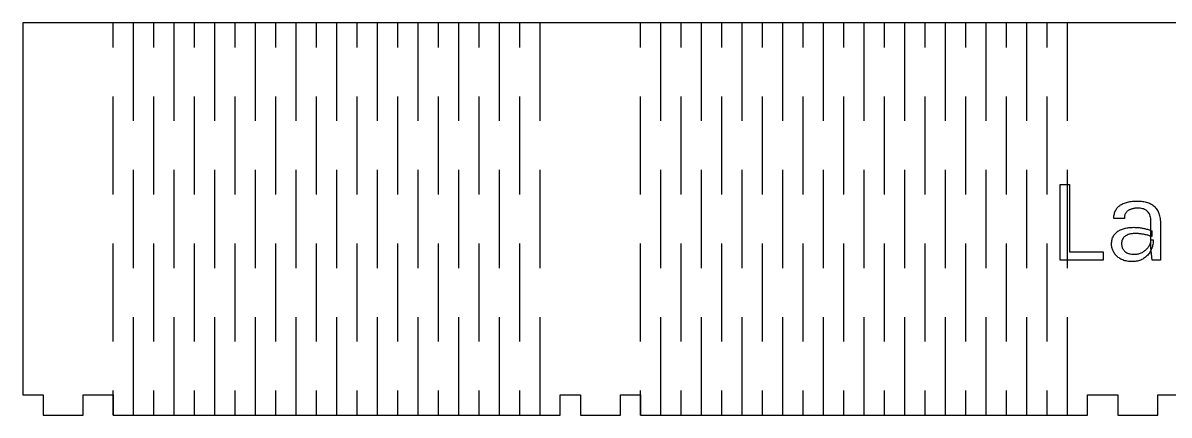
# Model space of a CAD drawing. Header units: millimetres. Extents: x 0 to 230, y 0 to 120.
# Drawn here: x 0 to 114.1, y 0 to 39 of the extents above; entities that cross this region are included whole.
import ezdxf

# ---------------------------------------------------------------- set-up
doc = ezdxf.new("R2010")
doc.units = ezdxf.units.MM
doc.layers.get('0').update_dxf_attribs({"linetype": 'CONTINUOUS'})

msp = doc.modelspace()

# ---------------------------------------------------------------- linework, layer by layer
for p, q in [((9, 39), (0, 39)), ((0, 39), (0, 2)), ((53.51, 39), (9, 39)), ((9, 36.563), (9, 39)), ((11.024, 29.25), (11.024, 39)), ((13.049, 36.563), (13.049, 39)), ((15.073, 29.25), (15.073, 39)), ((17.097, 36.563), (17.097, 39)), ((19.121, 29.25), (19.121, 39)), ((21.146, 36.563), (21.146, 39)), ((23.17, 29.25), (23.17, 39)), ((25.194, 36.563), (25.194, 39)), ((27.219, 29.25), (27.219, 39)), ((29.243, 36.563), (29.243, 39)), ((31.267, 29.25), (31.267, 39)), ((33.291, 36.563), (33.291, 39)), ((35.316, 29.25), (35.316, 39)), ((37.34, 36.563), (37.34, 39)), ((39.364, 29.25), (39.364, 39)), ((41.389, 36.563), (41.389, 39)), ((43.413, 29.25), (43.413, 39)), ((45.437, 36.563), (45.437, 39)), ((47.462, 29.25), (47.462, 39)), ((49.486, 36.563), (49.486, 39)), ((51.51, 29.25), (51.51, 39)), ((61.51, 39), (53.51, 39)), ((106.021, 39), (61.51, 39)), ((61.51, 36.563), (61.51, 39)), ((63.534, 29.25), (63.534, 39)), ((65.559, 36.563), (65.559, 39)), ((67.583, 29.25), (67.583, 39)), ((69.607, 36.563), (69.607, 39)), ((71.632, 29.25), (71.632, 39)), ((73.656, 36.563), (73.656, 39)), ((75.68, 29.25), (75.68, 39)), ((77.704, 36.563), (77.704, 39)), ((79.729, 29.25), (79.729, 39)), ((81.753, 36.563), (81.753, 39)), ((83.777, 29.25), (83.777, 39)), ((85.802, 36.563), (85.802, 39)), ((87.826, 29.25), (87.826, 39)), ((89.85, 36.563), (89.85, 39)), ((91.874, 29.25), (91.874, 39)), ((93.899, 36.563), (93.899, 39)), ((95.923, 29.25), (95.923, 39)), ((97.947, 36.563), (97.947, 39)), ((99.972, 29.25), (99.972, 39)), ((101.996, 36.563), (101.996, 39)), ((104.02, 29.25), (104.02, 39)), ((124.021, 39), (106.021, 39)), ((9, 21.938), (9, 31.688)), ((13.049, 21.938), (13.049, 31.688)), ((17.097, 21.938), (17.097, 31.688)), ((21.146, 21.938), (21.146, 31.688)), ((25.194, 21.938), (25.194, 31.688)), ((29.243, 21.938), (29.243, 31.688)), ((33.291, 21.938), (33.291, 31.688)), ((37.34, 21.938), (37.34, 31.688)), ((41.389, 21.938), (41.389, 31.688)), ((45.437, 21.938), (45.437, 31.688)), ((49.486, 21.938), (49.486, 31.688)), ((61.51, 21.938), (61.51, 31.688)), ((65.559, 21.938), (65.559, 31.688)), ((69.607, 21.938), (69.607, 31.688)), ((73.656, 21.938), (73.656, 31.688)), ((77.704, 21.938), (77.704, 31.688)), ((81.753, 21.938), (81.753, 31.688)), ((85.802, 21.938), (85.802, 31.688)), ((89.85, 21.938), (89.85, 31.688)), ((93.899, 21.938), (93.899, 31.688)), ((97.947, 21.938), (97.947, 31.688)), ((101.996, 21.938), (101.996, 31.688)), ((11.024, 14.625), (11.024, 24.375)), ((15.073, 14.625), (15.073, 24.375)), ((19.121, 14.625), (19.121, 24.375)), ((23.17, 14.625), (23.17, 24.375)), ((27.219, 14.625), (27.219, 24.375)), ((31.267, 14.625), (31.267, 24.375)), ((35.316, 14.625), (35.316, 24.375)), ((39.364, 14.625), (39.364, 24.375)), ((43.413, 14.625), (43.413, 24.375)), ((47.462, 14.625), (47.462, 24.375)), ((51.51, 14.625), (51.51, 24.375)), ((63.534, 14.625), (63.534, 24.375)), ((67.583, 14.625), (67.583, 24.375)), ((71.632, 14.625), (71.632, 24.375)), ((75.68, 14.625), (75.68, 24.375)), ((79.729, 14.625), (79.729, 24.375)), ((83.777, 14.625), (83.777, 24.375)), ((87.826, 14.625), (87.826, 24.375)), ((91.874, 14.625), (91.874, 24.375)), ((95.923, 14.625), (95.923, 24.375)), ((99.972, 14.625), (99.972, 24.375)), ((104.02, 14.625), (104.02, 24.375)), ((103.29, 22.944), (104.226, 22.944)), ((103.29, 15.408), (103.29, 22.944)), ((103.29, 22.944), (103.29, 22.944)), ((104.226, 22.944), (104.226, 16.224)), ((108.884, 20.486), (108.942, 20.565)), ((108.942, 20.565), (109.006, 20.639)), ((109.006, 20.639), (109.074, 20.709)), ((109.074, 20.709), (109.146, 20.775)), ((109.146, 20.775), (109.224, 20.836)), ((109.224, 20.836), (109.306, 20.893)), ((109.306, 20.893), (109.392, 20.947)), ((109.392, 20.947), (109.484, 20.995)), ((109.484, 20.995), (109.579, 21.04)), ((109.579, 21.04), (109.68, 21.081)), ((109.68, 21.081), (109.785, 21.117)), ((109.785, 21.117), (109.894, 21.149)), ((109.894, 21.149), (110.006, 21.179)), ((110.006, 21.179), (110.121, 21.204)), ((110.121, 21.204), (110.239, 21.226)), ((110.239, 21.226), (110.36, 21.245)), ((110.36, 21.245), (110.484, 21.261)), ((110.484, 21.261), (110.612, 21.273)), ((110.657, 20.553), (110.59, 20.541)), ((110.612, 21.273), (110.742, 21.281)), ((110.725, 20.563), (110.657, 20.553)), ((110.795, 20.57), (110.725, 20.563)), ((110.742, 21.281), (110.876, 21.286)), ((110.866, 20.576), (110.795, 20.57)), ((110.938, 20.579), (110.866, 20.576)), ((110.876, 21.286), (111.012, 21.288)), ((111.012, 20.58), (110.938, 20.579)), ((111.012, 21.288), (111.012, 21.288)), ((111.012, 21.288), (111.143, 21.286)), ((111.141, 20.577), (111.012, 20.58)), ((111.012, 20.58), (111.012, 20.58)), ((111.263, 20.566), (111.141, 20.577)), ((111.143, 21.286), (111.27, 21.279)), ((111.378, 20.549), (111.263, 20.566)), ((111.27, 21.279), (111.395, 21.268)), ((111.487, 20.526), (111.378, 20.549)), ((111.395, 21.268), (111.516, 21.252)), ((111.516, 21.252), (111.635, 21.232)), ((111.635, 21.232), (111.75, 21.208)), ((111.75, 21.208), (111.863, 21.179)), ((111.863, 21.179), (111.972, 21.146)), ((111.972, 21.146), (112.079, 21.108)), ((112.079, 21.108), (112.182, 21.066)), ((112.182, 21.066), (112.282, 21.019)), ((112.282, 21.019), (112.377, 20.967)), ((112.377, 20.967), (112.468, 20.909)), ((112.468, 20.909), (112.554, 20.847)), ((112.554, 20.847), (112.637, 20.779)), ((112.637, 20.779), (112.714, 20.706)), ((112.714, 20.706), (112.787, 20.627)), ((112.787, 20.627), (112.856, 20.544)), ((108.636, 19.56), (108.639, 19.682)), ((109.68, 19.56), (108.636, 19.56)), ((108.639, 19.682), (108.648, 19.8)), ((108.648, 19.8), (108.664, 19.913)), ((108.664, 19.913), (108.685, 20.02)), ((108.685, 20.02), (108.713, 20.123)), ((108.713, 20.123), (108.746, 20.221)), ((108.746, 20.221), (108.786, 20.315)), ((108.786, 20.315), (108.832, 20.403)), ((108.832, 20.403), (108.884, 20.486)), ((109.682, 19.63), (109.68, 19.56)), ((109.68, 19.56), (109.68, 19.56)), ((109.687, 19.696), (109.682, 19.63)), ((109.696, 19.761), (109.687, 19.696)), ((109.708, 19.823), (109.696, 19.761)), ((109.724, 19.882), (109.708, 19.823)), ((109.744, 19.938), (109.724, 19.882)), ((109.767, 19.992), (109.744, 19.938)), ((109.793, 20.044), (109.767, 19.992)), ((109.823, 20.093), (109.793, 20.044)), ((109.857, 20.139), (109.823, 20.093)), ((109.894, 20.183), (109.857, 20.139)), ((109.933, 20.224), (109.894, 20.183)), ((109.975, 20.263), (109.933, 20.224)), ((110.019, 20.3), (109.975, 20.263)), ((110.066, 20.335), (110.019, 20.3)), ((110.115, 20.367), (110.066, 20.335)), ((110.167, 20.397), (110.115, 20.367)), ((110.221, 20.424), (110.167, 20.397)), ((110.278, 20.449), (110.221, 20.424)), ((110.337, 20.472), (110.278, 20.449)), ((110.398, 20.493), (110.337, 20.472)), ((110.461, 20.511), (110.398, 20.493)), ((110.525, 20.527), (110.461, 20.511)), ((110.59, 20.541), (110.525, 20.527)), ((111.59, 20.495), (111.487, 20.526)), ((111.685, 20.458), (111.59, 20.495)), ((111.774, 20.414), (111.685, 20.458)), ((111.857, 20.363), (111.774, 20.414)), ((111.933, 20.305), (111.857, 20.363)), ((112.002, 20.241), (111.933, 20.305)), ((112.065, 20.169), (112.002, 20.241)), ((112.121, 20.088), (112.065, 20.169)), ((112.17, 19.998), (112.121, 20.088)), ((112.213, 19.9), (112.17, 19.998)), ((112.25, 19.793), (112.213, 19.9)), ((112.279, 19.678), (112.25, 19.793)), ((112.302, 19.553), (112.279, 19.678)), ((112.319, 19.42), (112.302, 19.553)), ((112.329, 19.278), (112.319, 19.42)), ((112.856, 20.544), (112.92, 20.455)), ((112.92, 20.455), (112.98, 20.361)), ((112.98, 20.361), (113.035, 20.261)), ((113.035, 20.261), (113.084, 20.156)), ((113.084, 20.156), (113.127, 20.045)), ((113.127, 20.045), (113.164, 19.928)), ((113.164, 19.928), (113.196, 19.805)), ((113.196, 19.805), (113.222, 19.677)), ((113.222, 19.677), (113.242, 19.542)), ((113.242, 19.542), (113.256, 19.402)), ((108.966, 18.226), (109.043, 18.281)), ((109.043, 18.281), (109.125, 18.333)), ((109.125, 18.333), (109.211, 18.381)), ((109.211, 18.381), (109.301, 18.425)), ((109.301, 18.425), (109.395, 18.465)), ((109.395, 18.465), (109.494, 18.501)), ((109.494, 18.501), (109.596, 18.533)), ((109.596, 18.533), (109.701, 18.563)), ((109.701, 18.563), (109.808, 18.588)), ((109.808, 18.588), (109.917, 18.61)), ((109.917, 18.61), (110.03, 18.629)), ((110.03, 18.629), (110.144, 18.645)), ((110.144, 18.645), (110.261, 18.657)), ((110.261, 18.657), (110.381, 18.665)), ((110.381, 18.665), (110.503, 18.67)), ((110.503, 18.67), (110.628, 18.672)), ((110.628, 18.672), (110.628, 18.672)), ((110.628, 18.672), (110.718, 18.671)), ((110.718, 18.671), (110.808, 18.668)), ((110.808, 18.668), (110.898, 18.664)), ((110.898, 18.664), (110.988, 18.658)), ((110.988, 18.658), (111.079, 18.649)), ((111.079, 18.649), (111.169, 18.64)), ((111.169, 18.64), (111.259, 18.628)), ((111.259, 18.628), (111.35, 18.614)), ((111.35, 18.614), (111.44, 18.599)), ((111.44, 18.599), (111.531, 18.582)), ((111.531, 18.582), (111.621, 18.563)), ((111.621, 18.563), (111.711, 18.543)), ((111.711, 18.543), (111.801, 18.522)), ((111.801, 18.522), (111.89, 18.499)), ((111.89, 18.499), (111.979, 18.476)), ((111.979, 18.476), (112.067, 18.45)), ((112.067, 18.45), (112.155, 18.424)), ((112.155, 18.424), (112.242, 18.396)), ((112.242, 18.396), (112.329, 18.367)), ((112.332, 19.128), (112.329, 19.278)), ((112.329, 18.367), (112.416, 18.336)), ((112.332, 16.668), (112.332, 19.128)), ((112.416, 18.336), (112.416, 18.336)), ((112.416, 18.336), (112.416, 17.748)), ((113.256, 19.402), (113.265, 19.256)), ((113.265, 19.256), (113.268, 19.104)), ((113.268, 19.104), (113.268, 19.104)), ((113.268, 19.104), (113.268, 15.408)), ((108.408, 17.016), (108.411, 17.13)), ((108.411, 17.13), (108.42, 17.24)), ((108.42, 17.24), (108.434, 17.346)), ((108.434, 17.346), (108.455, 17.447)), ((108.455, 17.447), (108.481, 17.544)), ((108.481, 17.544), (108.513, 17.637)), ((108.513, 17.637), (108.551, 17.725)), ((108.551, 17.725), (108.594, 17.809)), ((108.594, 17.809), (108.644, 17.889)), ((108.644, 17.889), (108.699, 17.964)), ((108.699, 17.964), (108.759, 18.035)), ((108.759, 18.035), (108.824, 18.103)), ((108.824, 18.103), (108.893, 18.166)), ((108.893, 18.166), (108.966, 18.226)), ((109.408, 17.127), (109.404, 17.016)), ((109.42, 17.231), (109.408, 17.127)), ((109.44, 17.328), (109.42, 17.231)), ((109.467, 17.419), (109.44, 17.328)), ((109.503, 17.503), (109.467, 17.419)), ((109.547, 17.58), (109.503, 17.503)), ((109.598, 17.651), (109.547, 17.58)), ((109.657, 17.715), (109.598, 17.651)), ((109.725, 17.772), (109.657, 17.715)), ((109.8, 17.823), (109.725, 17.772)), ((109.881, 17.868), (109.8, 17.823)), ((109.966, 17.908), (109.881, 17.868)), ((110.054, 17.944), (109.966, 17.908)), ((110.146, 17.975), (110.054, 17.944)), ((110.241, 18.001), (110.146, 17.975)), ((110.34, 18.022), (110.241, 18.001)), ((110.443, 18.039), (110.34, 18.022)), ((110.549, 18.051), (110.443, 18.039)), ((110.659, 18.058), (110.549, 18.051)), ((110.772, 18.06), (110.659, 18.058)), ((110.848, 18.059), (110.772, 18.06)), ((110.772, 18.06), (110.772, 18.06)), ((110.926, 18.057), (110.848, 18.059)), ((111.006, 18.052), (110.926, 18.057)), ((111.086, 18.047), (111.006, 18.052)), ((111.169, 18.039), (111.086, 18.047)), ((111.253, 18.03), (111.169, 18.039)), ((111.338, 18.019), (111.253, 18.03)), ((111.425, 18.006), (111.338, 18.019)), ((111.513, 17.992), (111.425, 18.006)), ((111.603, 17.976), (111.513, 17.992)), ((111.693, 17.959), (111.603, 17.976)), ((111.78, 17.94), (111.693, 17.959)), ((111.866, 17.92), (111.78, 17.94)), ((111.951, 17.899), (111.866, 17.92)), ((112.033, 17.877), (111.951, 17.899)), ((112.113, 17.854), (112.033, 17.877)), ((112.192, 17.829), (112.113, 17.854)), ((112.268, 17.803), (112.192, 17.829)), ((112.343, 17.776), (112.268, 17.803)), ((112.277, 17.094), (112.297, 17.16)), ((112.297, 17.16), (112.312, 17.226)), ((112.312, 17.226), (112.323, 17.292)), ((112.323, 17.292), (112.33, 17.358)), ((112.33, 17.358), (112.332, 17.424)), ((112.332, 17.424), (112.332, 17.424)), ((112.332, 17.424), (112.56, 17.424)), ((112.416, 17.748), (112.343, 17.776)), ((112.55, 17.197), (112.538, 17.086)), ((112.558, 17.31), (112.55, 17.197)), ((112.56, 17.424), (112.558, 17.31)), ((9, 7.313), (9, 17.063)), ((13.049, 7.313), (13.049, 17.063)), ((17.097, 7.313), (17.097, 17.063)), ((21.146, 7.313), (21.146, 17.063)), ((25.194, 7.313), (25.194, 17.063)), ((29.243, 7.313), (29.243, 17.063)), ((33.291, 7.313), (33.291, 17.063)), ((37.34, 7.313), (37.34, 17.063)), ((41.389, 7.313), (41.389, 17.063)), ((45.437, 7.313), (45.437, 17.063)), ((49.486, 7.313), (49.486, 17.063)), ((61.51, 7.313), (61.51, 17.063)), ((65.559, 7.313), (65.559, 17.063)), ((69.607, 7.313), (69.607, 17.063)), ((73.656, 7.313), (73.656, 17.063)), ((77.704, 7.313), (77.704, 17.063)), ((81.753, 7.313), (81.753, 17.063)), ((85.802, 7.313), (85.802, 17.063)), ((89.85, 7.313), (89.85, 17.063)), ((93.899, 7.313), (93.899, 17.063)), ((97.947, 7.313), (97.947, 17.063)), ((101.996, 7.313), (101.996, 17.063)), ((104.226, 16.224), (107.586, 16.224)), ((107.586, 16.224), (107.586, 15.408)), ((108.41, 16.928), (108.408, 17.016)), ((108.408, 17.016), (108.408, 17.016)), ((108.417, 16.84), (108.41, 16.928)), ((108.429, 16.753), (108.417, 16.84)), ((108.444, 16.668), (108.429, 16.753)), ((108.465, 16.582), (108.444, 16.668)), ((108.49, 16.498), (108.465, 16.582)), ((108.52, 16.415), (108.49, 16.498)), ((108.554, 16.332), (108.52, 16.415)), ((108.593, 16.251), (108.554, 16.332)), ((108.636, 16.17), (108.593, 16.251)), ((108.684, 16.091), (108.636, 16.17)), ((108.737, 16.015), (108.684, 16.091)), ((108.794, 15.942), (108.737, 16.015)), ((109.404, 17.016), (109.404, 17.016)), ((109.404, 17.016), (109.407, 16.933)), ((109.407, 16.933), (109.416, 16.853)), ((109.416, 16.853), (109.431, 16.775)), ((109.431, 16.775), (109.452, 16.699)), ((109.452, 16.699), (109.48, 16.626)), ((109.48, 16.626), (109.513, 16.555)), ((109.513, 16.555), (109.552, 16.487)), ((109.552, 16.487), (109.598, 16.421)), ((109.598, 16.421), (109.649, 16.357)), ((109.649, 16.357), (109.707, 16.296)), ((109.707, 16.296), (109.771, 16.239)), ((109.771, 16.239), (109.843, 16.188)), ((109.843, 16.188), (109.921, 16.143)), ((109.921, 16.143), (110.007, 16.104)), ((110.007, 16.104), (110.101, 16.071)), ((110.101, 16.071), (110.201, 16.044)), ((110.201, 16.044), (110.309, 16.023)), ((110.309, 16.023), (110.424, 16.008)), ((110.424, 16.008), (110.546, 15.999)), ((110.546, 15.999), (110.676, 15.996)), ((110.676, 15.996), (110.769, 15.998)), ((110.676, 15.996), (110.676, 15.996)), ((110.769, 15.998), (110.859, 16.005)), ((110.859, 16.005), (110.948, 16.016)), ((110.948, 16.016), (111.036, 16.031)), ((111.036, 16.031), (111.121, 16.051)), ((111.121, 16.051), (111.204, 16.075)), ((111.204, 16.075), (111.286, 16.103)), ((111.286, 16.103), (111.365, 16.136)), ((111.365, 16.136), (111.443, 16.173)), ((111.443, 16.173), (111.519, 16.215)), ((111.519, 16.215), (111.592, 16.26)), ((111.592, 16.26), (111.663, 16.307)), ((111.663, 16.307), (111.73, 16.356)), ((111.73, 16.356), (111.794, 16.408)), ((111.794, 16.408), (111.855, 16.462)), ((111.855, 16.462), (111.913, 16.518)), ((111.913, 16.518), (111.968, 16.576)), ((111.968, 16.576), (112.019, 16.636)), ((112.078, 15.993), (112.009, 15.912)), ((112.019, 16.636), (112.068, 16.699)), ((112.068, 16.699), (112.113, 16.764)), ((112.142, 16.078), (112.078, 15.993)), ((112.113, 16.764), (112.155, 16.83)), ((112.203, 16.167), (112.142, 16.078)), ((112.155, 16.83), (112.192, 16.896)), ((112.192, 16.896), (112.225, 16.962)), ((112.259, 16.26), (112.203, 16.167)), ((112.225, 16.962), (112.253, 17.028)), ((112.253, 17.028), (112.277, 17.094)), ((112.311, 16.356), (112.259, 16.26)), ((112.358, 16.455), (112.311, 16.356)), ((112.452, 15.408), (112.332, 16.668)), ((112.401, 16.556), (112.358, 16.455)), ((112.438, 16.659), (112.401, 16.556)), ((112.47, 16.763), (112.438, 16.659)), ((112.498, 16.869), (112.47, 16.763)), ((112.52, 16.977), (112.498, 16.869)), ((112.538, 17.086), (112.52, 16.977)), ((107.586, 15.408), (103.29, 15.408)), ((108.856, 15.872), (108.794, 15.942)), ((108.923, 15.805), (108.856, 15.872)), ((108.994, 15.742), (108.923, 15.805)), ((109.07, 15.681), (108.994, 15.742)), ((109.151, 15.623), (109.07, 15.681)), ((109.236, 15.568), (109.151, 15.623)), ((109.326, 15.516), (109.236, 15.568)), ((109.421, 15.468), (109.326, 15.516)), ((109.521, 15.425), (109.421, 15.468)), ((109.625, 15.387), (109.521, 15.425)), ((109.735, 15.355), (109.625, 15.387)), ((109.85, 15.327), (109.735, 15.355)), ((109.969, 15.304), (109.85, 15.327)), ((110.093, 15.287), (109.969, 15.304)), ((110.223, 15.274), (110.093, 15.287)), ((110.357, 15.267), (110.223, 15.274)), ((110.496, 15.264), (110.357, 15.267)), ((110.623, 15.267), (110.496, 15.264)), ((110.496, 15.264), (110.496, 15.264)), ((110.496, 15.264), (110.496, 15.264)), ((110.746, 15.276), (110.623, 15.267)), ((110.865, 15.291), (110.746, 15.276)), ((110.981, 15.312), (110.865, 15.291)), ((111.093, 15.339), (110.981, 15.312)), ((111.202, 15.372), (111.093, 15.339)), ((111.307, 15.411), (111.202, 15.372)), ((111.408, 15.456), (111.307, 15.411)), ((111.506, 15.507), (111.408, 15.456)), ((111.6, 15.564), (111.506, 15.507)), ((111.69, 15.626), (111.6, 15.564)), ((111.776, 15.692), (111.69, 15.626)), ((111.858, 15.761), (111.776, 15.692)), ((111.936, 15.835), (111.858, 15.761)), ((112.009, 15.912), (111.936, 15.835)), ((113.268, 15.408), (112.452, 15.408)), ((113.268, 15.408), (113.268, 15.408)), ((11.024, 0), (11.024, 9.75)), ((15.073, 0), (15.073, 9.75)), ((19.121, 0), (19.121, 9.75)), ((23.17, 0), (23.17, 9.75)), ((27.219, 0), (27.219, 9.75)), ((31.267, 0), (31.267, 9.75)), ((35.316, 0), (35.316, 9.75)), ((39.364, 0), (39.364, 9.75)), ((43.413, 0), (43.413, 9.75)), ((47.462, 0), (47.462, 9.75)), ((51.51, 0), (51.51, 9.75)), ((63.534, 0), (63.534, 9.75)), ((67.583, 0), (67.583, 9.75)), ((71.632, 0), (71.632, 9.75)), ((75.68, 0), (75.68, 9.75)), ((79.729, 0), (79.729, 9.75)), ((83.777, 0), (83.777, 9.75)), ((87.826, 0), (87.826, 9.75)), ((91.874, 0), (91.874, 9.75)), ((95.923, 0), (95.923, 9.75)), ((99.972, 0), (99.972, 9.75)), ((104.02, 0), (104.02, 9.75)), ((9, 0), (9, 2.438)), ((13.049, 0), (13.049, 2.438)), ((17.097, 0), (17.097, 2.438)), ((21.146, 0), (21.146, 2.438)), ((25.194, 0), (25.194, 2.438)), ((29.243, 0), (29.243, 2.438)), ((33.291, 0), (33.291, 2.438)), ((37.34, 0), (37.34, 2.438)), ((41.389, 0), (41.389, 2.438)), ((45.437, 0), (45.437, 2.438)), ((49.486, 0), (49.486, 2.438)), ((61.51, 0), (61.51, 2.438)), ((65.559, 0), (65.559, 2.438)), ((69.607, 0), (69.607, 2.438)), ((73.656, 0), (73.656, 2.438)), ((77.704, 0), (77.704, 2.438)), ((81.753, 0), (81.753, 2.438)), ((85.802, 0), (85.802, 2.438)), ((89.85, 0), (89.85, 2.438)), ((93.899, 0), (93.899, 2.438)), ((97.947, 0), (97.947, 2.438)), ((101.996, 0), (101.996, 2.438)), ((0, 2), (2, 2)), ((2, 2), (2, 0)), ((6, 0), (6, 2)), ((6, 2), (9, 2)), ((9, 2), (9, 0)), ((53.51, 2), (55.51, 2)), ((53.51, 0), (53.51, 2)), ((55.51, 2), (55.51, 0)), ((59.51, 0), (59.51, 2)), ((59.51, 2), (61.51, 2)), ((61.51, 2), (61.51, 0)), ((106.021, 0), (106.021, 2)), ((106.021, 2), (109.021, 2)), ((109.021, 2), (109.021, 0)), ((113.021, 0), (113.021, 2)), ((113.021, 2), (117.021, 2)), ((2, 0), (6, 0)), ((9, 0), (53.51, 0)), ((55.51, 0), (59.51, 0)), ((61.51, 0), (106.021, 0)), ((109.021, 0), (113.021, 0))]:
    msp.add_line(p, q)

doc.saveas('drawing.dxf')
